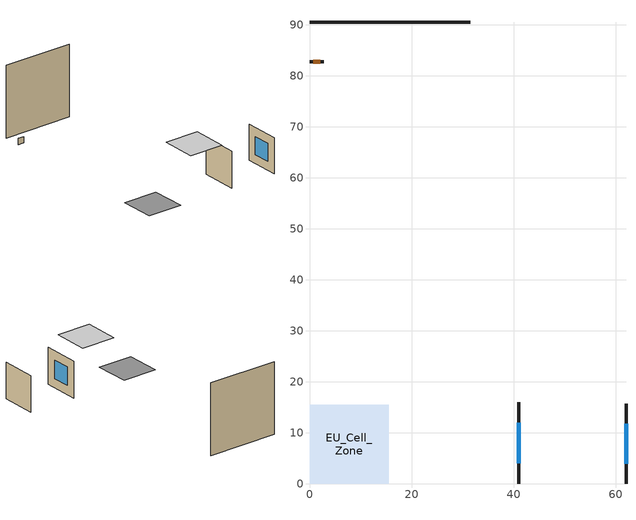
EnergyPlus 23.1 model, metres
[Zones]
EU_Cell_Zone
 floor othersidecoefficients (EU_GB.ENG.MFH.06.Gen.ReEx.001.001_floor_1_Construction): 0,0 15.5,0 15.5,15.5 0,15.5 z0
 wall outside (EU_GB.ENG.MFH.06.Gen.ReEx.001.001_wall_1_east_1_Construction): 41.01,0 41.01,16.02 z0:16.02
 wall outside (EU_GB.ENG.MFH.06.Gen.ReEx.001.001_wall_1_west_2_Construction): 62.03,15.68 62.03,0 z0:15.68
 wall outside (EU_GB.ENG.MFH.06.Gen.ReEx.001.001_wall_1_south_3_Construction): 2.77,82.71 0,82.71 z0:2.77
 wall othersidecoefficients (EU_GB.ENG.MFH.06.Gen.ReEx.001.001_thermal_bridge_Construction): 31.48,90.48 0,90.48 z0:31.48
 window (EU_GB.ENG.MFH.06.Gen.ReEx.001.001_window_east_1_Construction): 41.01,4.03 41.01,11.99 z4.03:11.99
 window (EU_GB.ENG.MFH.06.Gen.ReEx.001.001_window_west_2_Construction): 62.03,11.74 62.03,3.94 z3.94:11.74
 door (EU_GB.ENG.MFH.06.Gen.ReEx.001.001_door_south_3_Construction): 2.08,82.71 0.7,82.71 z0.7:2.08
 ceiling othersidecoefficients (EU_GB.ENG.MFH.06.Gen.ReEx.001.001_roof_1_Construction): 20.5,0 36.01,0 36.01,15.5 20.5,15.5 z20
[Building]
EU Step8 Campaign Cell: North Axis=0; Terrain=City; Solar Distribution=FullExterior
[Site:Location]
London: Latitude=51.5; Longitude=-0.5; Time Zone=0; Elevation=25
[SizingPeriod:WeatherFileDays]
AnnualSizingPeriod: Begin Month=1; Begin Day of Month=1; End Month=12; End Day of Month=31; Use Weather File Daylight Saving Period=No; Use Weather File Rain and Snow Indicators=No
[MATERIAL]
EU_InternalMass_Material: Roughness=MediumRough; Thickness=0.1; Conductivity=1; Density=1800; Specific Heat=900; Thermal Absorptance=0.9; Solar Absorptance=0.7; Visible Absorptance=0.7
[MATERIAL:NOMASS] Roughness=MediumRough; Thermal Absorptance=0.9; Solar Absorptance=0.7; Visible Absorptance=0.7
Name | Thermal Resistance
EU_GB.ENG.MFH.06.Gen.ReEx.001.001_floor_1_NoMass | 2.40491
EU_GB.ENG.MFH.06.Gen.ReEx.001.001_roof_1_NoMass | 3.09203
EU_GB.ENG.MFH.06.Gen.ReEx.001.001_wall_1_east_1_NoMass; EU_GB.ENG.MFH.06.Gen.ReEx.001.001_wall_1_west_2_NoMass; EU_GB.ENG.MFH.06.Gen.ReEx.001.001_wall_1_south_3_NoMass | 0.676382
EU_GB.ENG.MFH.06.Gen.ReEx.001.001_door_south_3_NoMass | 0.601228
EU_GB.ENG.MFH.06.Gen.ReEx.001.001_thermal_bridge_NoMass | 21.6442
[WINDOWMATERIAL:SIMPLEGLAZINGSYSTEM] UFactor=2.86451; Solar Heat Gain Coefficient=0.76; Visible Transmittance=0.76
EU_GB.ENG.MFH.06.Gen.ReEx.001.001_window_east_1_SimpleGlazing; EU_GB.ENG.MFH.06.Gen.ReEx.001.001_window_west_2_SimpleGlazing
[CONSTRUCTION]
EU_GB.ENG.MFH.06.Gen.ReEx.001.001_floor_1_Construction: EU_GB.ENG.MFH.06.Gen.ReEx.001.001_floor_1_NoMass
EU_GB.ENG.MFH.06.Gen.ReEx.001.001_roof_1_Construction: EU_GB.ENG.MFH.06.Gen.ReEx.001.001_roof_1_NoMass
EU_GB.ENG.MFH.06.Gen.ReEx.001.001_wall_1_east_1_Construction: EU_GB.ENG.MFH.06.Gen.ReEx.001.001_wall_1_east_1_NoMass
EU_GB.ENG.MFH.06.Gen.ReEx.001.001_window_east_1_Construction: EU_GB.ENG.MFH.06.Gen.ReEx.001.001_window_east_1_SimpleGlazing
EU_GB.ENG.MFH.06.Gen.ReEx.001.001_wall_1_west_2_Construction: EU_GB.ENG.MFH.06.Gen.ReEx.001.001_wall_1_west_2_NoMass
EU_GB.ENG.MFH.06.Gen.ReEx.001.001_window_west_2_Construction: EU_GB.ENG.MFH.06.Gen.ReEx.001.001_window_west_2_SimpleGlazing
EU_GB.ENG.MFH.06.Gen.ReEx.001.001_wall_1_south_3_Construction: EU_GB.ENG.MFH.06.Gen.ReEx.001.001_wall_1_south_3_NoMass
EU_GB.ENG.MFH.06.Gen.ReEx.001.001_door_south_3_Construction: EU_GB.ENG.MFH.06.Gen.ReEx.001.001_door_south_3_NoMass
EU_GB.ENG.MFH.06.Gen.ReEx.001.001_thermal_bridge_Construction: EU_GB.ENG.MFH.06.Gen.ReEx.001.001_thermal_bridge_NoMass
EU_InternalMass_Construction: EU_InternalMass_Material
[ZONE]
EU_Cell_Zone: Type=1; Multiplier=1; Ceiling Height=0.79083; Volume=1643.14; Floor Area=692.58; Part of Total Floor Area=Yes
[INTERNALMASS]
EU_Cell_Zone_EU_InternalMass: Construction=EU_InternalMass_Construction; Zone or ZoneList=EU_Cell_Zone; Surface Area=692.58
[SURFACEPROPERTY:OTHERSIDECOEFFICIENTS] Combined ConvectiveRadiative Film Coefficient=0; Constant Temperature=0; Constant Temperature Coefficient=0; Ground Temperature Coefficient=0; Wind Speed Coefficient=0; Sinusoidal Variation of Constant Temperature Coefficient=No; Period of Sinusoidal Variation=24; Previous Other Side Temperature Coefficient=0
Name | External DryBulb Temperature Coefficient | Zone Air Temperature Coefficient
EU_GB.ENG.MFH.06.Gen.ReEx.001.001_floor_1_b0.881057 | 0.881057 | 0.118943
EU_GB.ENG.MFH.06.Gen.ReEx.001.001_roof_1_b1; EU_GB.ENG.MFH.06.Gen.ReEx.001.001_wall_1_east_1_b1; EU_GB.ENG.MFH.06.Gen.ReEx.001.001_wall_1_west_2_b1; EU_GB.ENG.MFH.06.Gen.ReEx.001.001_wall_1_south_3_b1; EU_GB.ENG.MFH.06.Gen.ReEx.001.001_thermal_bridge_b1 | 1 | 0
[OTHEREQUIPMENT]
EU_Step8_InternalGain_uk__GB.ENG.MFH.06.Gen.ReEx.001.001__f030_f030: Fuel Type=Electricity; Zone or ZoneList or Space or SpaceList=EU_Cell_Zone; Schedule=EU_Step8_GainSchedule_uk__GB.ENG.MFH.06.Gen.ReEx.001.001__f030_f030; Design Level Calculation Method=Watts/Area; Power per Zone Floor Area=1; Fraction Latent=0; Fraction Radiant=0; Fraction Lost=0; Carbon Dioxide Generation Rate=0; EndUse Subcategory=EU_Step8_InternalGains
[ZONEVENTILATION:DESIGNFLOWRATE]
EU_ConstantAir_EU_Cell_Zone: Zone or ZoneList or Space or SpaceList=EU_Cell_Zone; Schedule=EU_AlwaysOn; Design Flow Rate Calculation Method=AirChanges/Hour; Air Changes per Hour=0.462017; Ventilation Type=Natural; Fan Pressure Rise=0; Fan Total Efficiency=1; Constant Term Coefficient=1; Temperature Term Coefficient=0; Velocity Term Coefficient=0; Velocity Squared Term Coefficient=0; Minimum Indoor Temperature=-100; Maximum Indoor Temperature=100; Delta Temperature=-100; Minimum Outdoor Temperature=-100; Maximum Outdoor Temperature=100; Maximum Wind Speed=40
[HVACTEMPLATE:THERMOSTAT]
EU_HeatOnly_EU_Cell_Zone: Constant Heating Setpoint=20; Constant Cooling Setpoint=50
[HVACTEMPLATE:ZONE:IDEALLOADSAIRSYSTEM]
EU_Cell_Zone: Template Thermostat=EU_HeatOnly_EU_Cell_Zone; System Availability Schedule=EU_AlwaysOn; Maximum Heating Supply Air Temperature=50; Minimum Cooling Supply Air Temperature=13; Maximum Heating Supply Air Humidity Ratio=0.0156; Minimum Cooling Supply Air Humidity Ratio=0.0077; Heating Limit=NoLimit; Cooling Limit=NoLimit; Heating Availability Schedule=EU_AlwaysOn; Cooling Availability Schedule=EU_CoolingOff; Dehumidification Control Type=ConstantSensibleHeatRatio; Cooling Sensible Heat Ratio=0.7; Dehumidification Setpoint=60; Humidification Control Type=None; Humidification Setpoint=30; Outdoor Air Method=None; Outdoor Air Flow Rate per Person=0.00944; Outdoor Air Flow Rate per Zone Floor Area=0; Outdoor Air Flow Rate per Zone=0; Demand Controlled Ventilation Type=None; Outdoor Air Economizer Type=NoEconomizer; Heat Recovery Type=None; Sensible Heat Recovery Effectiveness=0.7; Latent Heat Recovery Effectiveness=0.65
[SIZING:ZONE]
EU_Cell_Zone: Zone Cooling Design Supply Air Temperature Input Method=SupplyAirTemperature; Zone Cooling Design Supply Air Temperature=13; Zone Heating Design Supply Air Temperature Input Method=SupplyAirTemperature; Zone Heating Design Supply Air Temperature=50; Zone Cooling Design Supply Air Humidity Ratio=0.008; Zone Heating Design Supply Air Humidity Ratio=0.008; Cooling Design Air Flow Method=DesignDay; Cooling Design Air Flow Rate=0; Cooling Minimum Air Flow per Zone Floor Area=0.000762; Cooling Minimum Air Flow=0; Cooling Minimum Air Flow Fraction=0.2; Heating Design Air Flow Method=DesignDay; Heating Design Air Flow Rate=0; Heating Maximum Air Flow per Zone Floor Area=0.002032; Heating Maximum Air Flow=0.141576; Heating Maximum Air Flow Fraction=0.3; Account for Dedicated Outdoor Air System=No; Dedicated Outdoor Air System Control Strategy=NeutralSupplyAir; Dedicated Outdoor Air Low Setpoint Temperature for Design=autosize; Dedicated Outdoor Air High Setpoint Temperature for Design=autosize; Zone Load Sizing Method=Sensible Load Only No Latent Load; Zone Latent Cooling Design Supply Air Humidity Ratio Input Method=HumidityRatioDifference; Zone Cooling Design Supply Air Humidity Ratio Difference=0.005; Zone Latent Heating Design Supply Air Humidity Ratio Input Method=HumidityRatioDifference; Zone Humidification Design Supply Air Humidity Ratio Difference=0.005
[SCHEDULE:CONSTANT]
Name | Hourly Value
EU_AlwaysOn | 1
EU_CoolingOff | 0
[SCHEDULE:FILE]
EU_Step8_GainSchedule_uk__GB.ENG.MFH.06.Gen.ReEx.001.001__f030_f030: File=C:\Users\o_iseri\Desktop\OpenUBEM\openubem\outputs\eu_certified_rerun_2026-08-28\rep2\schedules\uk__GB.ENG.MFH.06.Gen.ReEx.001.001__f030.csv; Column Number=1; Rows to Skip at Top=0; Number of Hours of Data=8760; Column Separator=Comma; Interpolate to Timestep=No; Minutes per Item=60; Adjust Schedule for Daylight Savings=Yes
